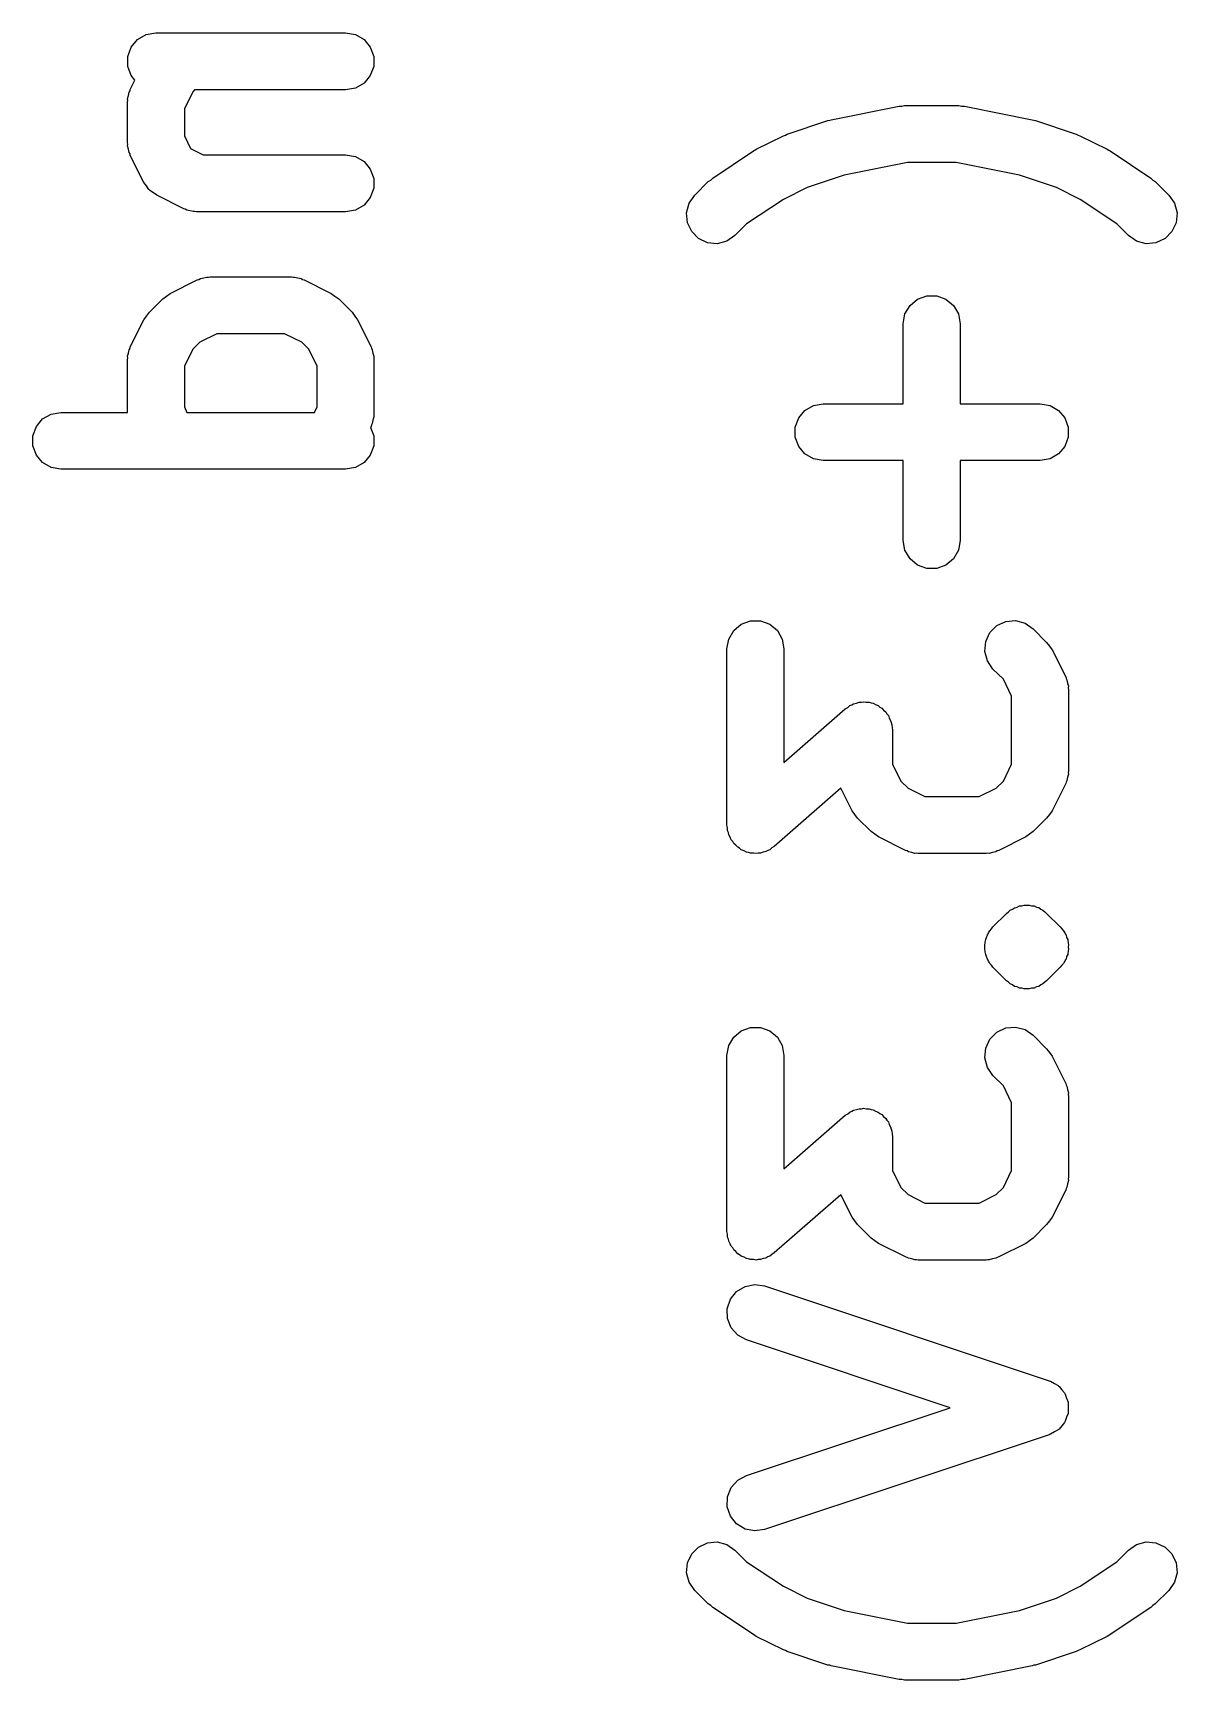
# Model space of a CAD drawing. Extents: x 91.3 to 189.8, y -113.5 to -60.4.
# Drawn here: x 141.16 to 145.18, y -73.4 to -67.61 of the extents above; entities that cross this region are included whole.
import ezdxf

# ---------------------------------------------------------------- set-up
doc = ezdxf.new("R2010")
doc.units = 0
doc.header["$MEASUREMENT"] = 0
doc.layers.add('BLACK', color=7, linetype='CONTINUOUS')

msp = doc.modelspace()

# ---------------------------------------------------------------- linework, layer by layer
at = {"layer": 'Black'}
for p, q in [((141.562, -67.6136), (141.596, -67.6076)), ((141.596, -67.6076), (142.262, -67.6076)), ((142.262, -67.6076), (142.297, -67.6136)), ((141.497, -67.6903), (141.509, -67.6576)), ((141.509, -67.6576), (141.531, -67.631)), ((141.531, -67.631), (141.562, -67.6136)), ((142.297, -67.6136), (142.327, -67.631)), ((142.327, -67.631), (142.349, -67.6576)), ((142.349, -67.6576), (142.361, -67.6903)), ((141.497, -67.725), (141.497, -67.6903)), ((141.509, -67.7576), (141.497, -67.725)), ((142.361, -67.725), (142.349, -67.7576)), ((142.361, -67.6903), (142.361, -67.725)), ((141.506, -67.8058), (141.522, -67.7735)), ((141.522, -67.7735), (141.509, -67.7576)), ((142.327, -67.7842), (142.297, -67.8016)), ((142.349, -67.7576), (142.327, -67.7842)), ((141.496, -67.839), (141.5, -67.8278)), ((141.497, -67.8448), (141.496, -67.839)), ((141.5, -67.8278), (141.502, -67.8163)), ((141.502, -67.8163), (141.505, -67.8113)), ((141.505, -67.8113), (141.506, -67.8058)), ((141.726, -67.8145), (141.696, -67.8741)), ((141.732, -67.8076), (141.726, -67.8145)), ((142.262, -67.8076), (141.732, -67.8076)), ((142.297, -67.8016), (142.262, -67.8076)), ((141.496, -67.8505), (141.497, -67.8448)), ((141.496, -67.9933), (141.496, -67.8505)), ((141.696, -67.8741), (141.696, -67.9697)), ((143.968, -67.9124), (144.207, -67.8648)), ((144.207, -67.8648), (144.216, -67.8646)), ((144.216, -67.8646), (144.226, -67.8629)), ((144.226, -67.8629), (144.417, -67.8629)), ((144.417, -67.8629), (144.426, -67.8646)), ((144.426, -67.8646), (144.436, -67.8648)), ((144.436, -67.8648), (144.674, -67.9124)), ((143.814, -67.9632), (143.956, -67.9156)), ((143.956, -67.9156), (143.963, -67.9147)), ((143.963, -67.9147), (143.968, -67.9124)), ((144.674, -67.9124), (144.68, -67.9147)), ((144.68, -67.9147), (144.686, -67.9156)), ((144.686, -67.9156), (144.829, -67.9632)), ((141.497, -67.999), (141.496, -67.9933)), ((141.496, -68.0048), (141.497, -67.999)), ((141.5, -68.016), (141.496, -68.0048)), ((141.502, -68.0275), (141.5, -68.016)), ((141.696, -67.9697), (141.718, -68.014)), ((141.718, -68.014), (141.762, -68.0362)), ((143.705, -68.0163), (143.801, -67.9687)), ((143.801, -67.9687), (143.807, -67.9666)), ((143.807, -67.9666), (143.814, -67.9632)), ((144.829, -67.9632), (144.836, -67.9666)), ((144.836, -67.9666), (144.842, -67.9687)), ((144.842, -67.9687), (144.938, -68.0163)), ((141.505, -68.0325), (141.502, -68.0275)), ((141.506, -68.0381), (141.505, -68.0325)), ((141.554, -68.1333), (141.506, -68.0381)), ((141.762, -68.0362), (142.262, -68.0362)), ((142.262, -68.0362), (142.297, -68.0422)), ((142.297, -68.0422), (142.327, -68.0596)), ((142.327, -68.0596), (142.349, -68.0862)), ((143.552, -68.1177), (143.695, -68.0225)), ((143.695, -68.0225), (143.7, -68.02)), ((143.7, -68.02), (143.705, -68.0163)), ((144.236, -68.0629), (144.014, -68.1073)), ((144.407, -68.0629), (144.236, -68.0629)), ((144.629, -68.1073), (144.407, -68.0629)), ((144.938, -68.0163), (144.943, -68.02)), ((144.943, -68.02), (144.948, -68.0225)), ((144.948, -68.0225), (145.091, -68.1177)), ((142.349, -68.0862), (142.361, -68.1188)), ((142.361, -68.1188), (142.361, -68.1536)), ((143.489, -68.1779), (143.536, -68.1302)), ((143.536, -68.1302), (143.545, -68.1246)), ((143.545, -68.1246), (143.552, -68.1177)), ((144.014, -68.1073), (143.884, -68.1507)), ((144.759, -68.1507), (144.629, -68.1073)), ((145.091, -68.1177), (145.098, -68.1246)), ((145.098, -68.1246), (145.106, -68.1302)), ((145.106, -68.1302), (145.154, -68.1779)), ((141.563, -68.1451), (141.554, -68.1333)), ((141.571, -68.1573), (141.563, -68.1451)), ((141.573, -68.159), (141.571, -68.1573)), ((141.575, -68.1612), (141.573, -68.159)), ((141.587, -68.1693), (141.575, -68.1612)), ((141.599, -68.178), (141.587, -68.1693)), ((141.694, -68.2256), (141.599, -68.178)), ((142.349, -68.1862), (142.327, -68.2128)), ((142.361, -68.1536), (142.349, -68.1862)), ((143.469, -68.2063), (143.489, -68.1779)), ((143.884, -68.1507), (143.8, -68.1924)), ((144.843, -68.1924), (144.759, -68.1507)), ((145.154, -68.1779), (145.174, -68.2063)), ((141.699, -68.2273), (141.694, -68.2256)), ((141.704, -68.2302), (141.699, -68.2273)), ((141.716, -68.2322), (141.704, -68.2302)), ((141.727, -68.2355), (141.716, -68.2322)), ((141.733, -68.2352), (141.727, -68.2355)), ((141.739, -68.2362), (141.733, -68.2352)), ((142.262, -68.2362), (141.739, -68.2362)), ((142.297, -68.2302), (142.262, -68.2362)), ((142.327, -68.2128), (142.297, -68.2302)), ((143.46, -68.2399), (143.469, -68.2063)), ((143.463, -68.2745), (143.46, -68.2399)), ((143.8, -68.1924), (143.671, -68.2787)), ((144.972, -68.2787), (144.843, -68.1924)), ((145.174, -68.2063), (145.183, -68.2399)), ((145.183, -68.2399), (145.18, -68.2745)), ((143.478, -68.3059), (143.463, -68.2745)), ((143.671, -68.2787), (143.63, -68.3193)), ((145.013, -68.3193), (144.972, -68.2787)), ((145.18, -68.2745), (145.165, -68.3059)), ((143.502, -68.3305), (143.478, -68.3059)), ((143.534, -68.3452), (143.502, -68.3305)), ((143.568, -68.3482), (143.534, -68.3452)), ((143.602, -68.3392), (143.568, -68.3482)), ((143.63, -68.3193), (143.602, -68.3392)), ((145.041, -68.3392), (145.013, -68.3193)), ((145.075, -68.3482), (145.041, -68.3392)), ((145.109, -68.3452), (145.075, -68.3482)), ((145.141, -68.3305), (145.109, -68.3452)), ((145.165, -68.3059), (145.141, -68.3305)), ((141.646, -68.5229), (141.741, -68.4753)), ((141.741, -68.4753), (141.747, -68.4737)), ((141.747, -68.4737), (141.752, -68.4708)), ((141.752, -68.4708), (141.764, -68.4688)), ((141.764, -68.4688), (141.775, -68.4654)), ((141.775, -68.4654), (141.781, -68.4658)), ((141.781, -68.4658), (141.786, -68.4648)), ((141.786, -68.4648), (142.072, -68.4648)), ((142.072, -68.4648), (142.078, -68.4658)), ((142.078, -68.4658), (142.083, -68.4654)), ((142.083, -68.4654), (142.095, -68.4688)), ((142.095, -68.4688), (142.106, -68.4708)), ((142.106, -68.4708), (142.111, -68.4737)), ((142.111, -68.4737), (142.117, -68.4753)), ((142.117, -68.4753), (142.212, -68.5229)), ((141.62, -68.5417), (141.633, -68.5325)), ((141.633, -68.5325), (141.646, -68.5229)), ((142.212, -68.5229), (142.225, -68.5325)), ((142.225, -68.5325), (142.238, -68.5417)), ((144.271, -68.5429), (144.304, -68.531)), ((144.304, -68.531), (144.339, -68.531)), ((144.339, -68.531), (144.371, -68.5429)), ((141.563, -68.6024), (141.573, -68.5893)), ((141.573, -68.5893), (141.62, -68.5417)), ((142.238, -68.5417), (142.285, -68.5893)), ((142.285, -68.5893), (142.295, -68.6024)), ((144.227, -68.5953), (144.245, -68.5652)), ((144.245, -68.5652), (144.271, -68.5429)), ((144.371, -68.5429), (144.398, -68.5652)), ((144.398, -68.5652), (144.415, -68.5953)), ((141.506, -68.7105), (141.554, -68.6153)), ((141.554, -68.6153), (141.563, -68.6024)), ((142.295, -68.6024), (142.304, -68.6153)), ((142.304, -68.6153), (142.352, -68.7105)), ((144.221, -68.6295), (144.227, -68.5953)), ((144.221, -68.9105), (144.221, -68.6295)), ((144.415, -68.5953), (144.421, -68.6295)), ((144.421, -68.6295), (144.421, -68.9105)), ((141.505, -68.716), (141.506, -68.7105)), ((141.75, -68.6946), (141.726, -68.7192)), ((141.81, -68.6648), (141.75, -68.6946)), ((142.048, -68.6648), (141.81, -68.6648)), ((142.108, -68.6946), (142.048, -68.6648)), ((142.133, -68.7192), (142.108, -68.6946)), ((142.352, -68.7105), (142.353, -68.716)), ((141.496, -68.7438), (141.5, -68.7326)), ((141.497, -68.7496), (141.496, -68.7438)), ((141.496, -68.7552), (141.497, -68.7496)), ((141.496, -68.941), (141.496, -68.7552)), ((141.5, -68.7326), (141.502, -68.721)), ((141.502, -68.721), (141.505, -68.716)), ((141.726, -68.7192), (141.696, -68.7788)), ((142.162, -68.7788), (142.133, -68.7192)), ((142.353, -68.716), (142.356, -68.721)), ((142.356, -68.721), (142.358, -68.7326)), ((142.358, -68.7326), (142.362, -68.7438)), ((142.362, -68.7438), (142.361, -68.7496)), ((142.361, -68.7496), (142.362, -68.7552)), ((142.362, -68.7552), (142.362, -68.9457)), ((141.696, -68.7788), (141.696, -68.9221)), ((142.162, -68.9221), (142.162, -68.7788)), ((141.228, -68.947), (141.262, -68.941)), ((141.262, -68.941), (141.496, -68.941)), ((141.696, -68.9221), (141.705, -68.941)), ((141.705, -68.941), (142.153, -68.941)), ((142.153, -68.941), (142.162, -68.9221)), ((143.854, -68.9605), (143.876, -68.9339)), ((143.876, -68.9339), (143.906, -68.9165)), ((143.906, -68.9165), (143.94, -68.9105)), ((143.94, -68.9105), (144.221, -68.9105)), ((144.421, -68.9105), (144.702, -68.9105)), ((144.702, -68.9105), (144.737, -68.9165)), ((144.737, -68.9165), (144.767, -68.9339)), ((144.767, -68.9339), (144.789, -68.9605)), ((141.164, -69.0236), (141.176, -68.991)), ((141.176, -68.991), (141.198, -68.9643)), ((141.198, -68.9643), (141.228, -68.947)), ((142.352, -68.9904), (142.35, -68.9939)), ((142.35, -68.9939), (142.361, -69.0236)), ((142.353, -68.9849), (142.352, -68.9904)), ((142.356, -68.9799), (142.353, -68.9849)), ((142.358, -68.9684), (142.356, -68.9799)), ((142.362, -68.9571), (142.358, -68.9684)), ((142.362, -68.9457), (142.361, -68.9514)), ((142.361, -68.9514), (142.362, -68.9571)), ((143.842, -68.9931), (143.854, -68.9605)), ((143.842, -69.0278), (143.842, -68.9931)), ((144.789, -68.9605), (144.801, -68.9931)), ((144.801, -68.9931), (144.801, -69.0278)), ((141.164, -69.0583), (141.164, -69.0236)), ((142.361, -69.0236), (142.361, -69.0583)), ((143.854, -69.0605), (143.842, -69.0278)), ((144.801, -69.0278), (144.789, -69.0605)), ((141.176, -69.091), (141.164, -69.0583)), ((141.198, -69.1176), (141.176, -69.091)), ((142.349, -69.091), (142.327, -69.1176)), ((142.361, -69.0583), (142.349, -69.091)), ((143.876, -69.0871), (143.854, -69.0605)), ((143.906, -69.1044), (143.876, -69.0871)), ((143.94, -69.1105), (143.906, -69.1044)), ((144.221, -69.1105), (143.94, -69.1105)), ((144.221, -69.3914), (144.221, -69.1105)), ((144.702, -69.1105), (144.421, -69.1105)), ((144.421, -69.1105), (144.421, -69.3914)), ((144.737, -69.1044), (144.702, -69.1105)), ((144.767, -69.0871), (144.737, -69.1044)), ((144.789, -69.0605), (144.767, -69.0871)), ((141.228, -69.1349), (141.198, -69.1176)), ((141.262, -69.141), (141.228, -69.1349)), ((142.262, -69.141), (141.262, -69.141)), ((142.297, -69.1349), (142.262, -69.141)), ((142.327, -69.1176), (142.297, -69.1349)), ((144.227, -69.4256), (144.221, -69.3914)), ((144.421, -69.3914), (144.415, -69.4256)), ((144.245, -69.4557), (144.227, -69.4256)), ((144.271, -69.478), (144.245, -69.4557)), ((144.398, -69.4557), (144.371, -69.478)), ((144.415, -69.4256), (144.398, -69.4557)), ((144.304, -69.4899), (144.271, -69.478)), ((144.339, -69.4899), (144.304, -69.4899)), ((144.371, -69.478), (144.339, -69.4899)), ((143.626, -69.7081), (143.652, -69.6858)), ((143.652, -69.6858), (143.685, -69.6739)), ((143.685, -69.6739), (143.72, -69.6739)), ((143.72, -69.6739), (143.752, -69.6858)), ((143.752, -69.6858), (143.779, -69.7081)), ((144.525, -69.715), (144.55, -69.6905)), ((144.55, -69.6905), (144.581, -69.6758)), ((144.581, -69.6758), (144.616, -69.6728)), ((144.616, -69.6728), (144.649, -69.6817)), ((144.649, -69.6817), (144.678, -69.7017)), ((143.602, -69.7724), (143.608, -69.7382)), ((143.608, -69.7382), (143.626, -69.7081)), ((143.779, -69.7081), (143.796, -69.7382)), ((143.796, -69.7382), (143.802, -69.7724)), ((144.508, -69.7811), (144.511, -69.7465)), ((144.511, -69.7465), (144.525, -69.715)), ((144.678, -69.7017), (144.725, -69.7493)), ((144.725, -69.7493), (144.735, -69.7624)), ((143.602, -70.3914), (143.602, -69.7724)), ((143.802, -69.7724), (143.802, -70.1711)), ((144.517, -69.8146), (144.508, -69.7811)), ((144.735, -69.7624), (144.744, -69.7753)), ((144.744, -69.7753), (144.792, -69.8705)), ((144.536, -69.8431), (144.517, -69.8146)), ((144.573, -69.8792), (144.536, -69.8431)), ((144.602, -69.9388), (144.573, -69.8792)), ((144.792, -69.8705), (144.793, -69.876)), ((144.793, -69.876), (144.796, -69.881)), ((144.796, -69.881), (144.798, -69.8926)), ((144.798, -69.8926), (144.802, -69.9038)), ((144.802, -69.9038), (144.801, -69.9096)), ((144.801, -69.9096), (144.802, -69.9152)), ((144.802, -69.9152), (144.802, -70.201)), ((143.802, -70.1711), (144.017, -69.9828)), ((144.017, -69.9828), (144.026, -69.9778)), ((144.026, -69.9778), (144.033, -69.9715)), ((144.033, -69.9715), (144.041, -69.9689)), ((144.041, -69.9689), (144.047, -69.9649)), ((144.047, -69.9649), (144.057, -69.963)), ((144.057, -69.963), (144.066, -69.9596)), ((144.066, -69.9596), (144.074, -69.9596)), ((144.074, -69.9596), (144.081, -69.9581)), ((144.081, -69.9581), (144.091, -69.9596)), ((144.091, -69.9596), (144.101, -69.9596)), ((144.101, -69.9596), (144.108, -69.9623)), ((144.108, -69.9623), (144.116, -69.9634)), ((144.116, -69.9634), (144.124, -69.9681)), ((144.124, -69.9681), (144.133, -69.9715)), ((144.133, -69.9715), (144.139, -69.9765)), ((144.139, -69.9765), (144.146, -69.9802)), ((144.146, -69.9802), (144.152, -69.9875)), ((144.602, -70.1773), (144.602, -69.9388)), ((144.152, -69.9875), (144.16, -69.9938)), ((144.16, -69.9938), (144.164, -70.0005)), ((144.164, -70.0005), (144.169, -70.0063)), ((144.169, -70.0063), (144.172, -70.0154)), ((144.172, -70.0154), (144.177, -70.0239)), ((144.177, -70.0239), (144.179, -70.0315)), ((144.179, -70.0315), (144.181, -70.0387)), ((144.181, -70.0387), (144.182, -70.0485)), ((144.182, -70.0485), (144.183, -70.0581)), ((144.183, -70.0581), (144.183, -70.1773)), ((144.183, -70.1773), (144.213, -70.237)), ((144.573, -70.237), (144.602, -70.1773)), ((144.802, -70.2124), (144.798, -70.2236)), ((144.802, -70.201), (144.801, -70.2066)), ((144.801, -70.2066), (144.802, -70.2124)), ((144.002, -70.2621), (143.768, -70.4667)), ((144.042, -70.3409), (144.002, -70.2621)), ((144.213, -70.237), (144.238, -70.2616)), ((144.238, -70.2616), (144.297, -70.2914)), ((144.488, -70.2914), (144.548, -70.2616)), ((144.548, -70.2616), (144.573, -70.237)), ((144.792, -70.2457), (144.744, -70.3409)), ((144.793, -70.2401), (144.792, -70.2457)), ((144.796, -70.2352), (144.793, -70.2401)), ((144.798, -70.2236), (144.796, -70.2352)), ((144.297, -70.2914), (144.488, -70.2914)), ((144.051, -70.3538), (144.042, -70.3409)), ((144.06, -70.3669), (144.051, -70.3538)), ((144.108, -70.4145), (144.06, -70.3669)), ((144.725, -70.3669), (144.678, -70.4145)), ((144.735, -70.3538), (144.725, -70.3669)), ((144.744, -70.3409), (144.735, -70.3538)), ((143.604, -70.4011), (143.602, -70.3914)), ((143.604, -70.4108), (143.604, -70.4011)), ((143.607, -70.418), (143.604, -70.4108)), ((143.608, -70.4256), (143.607, -70.418)), ((143.613, -70.4341), (143.608, -70.4256)), ((143.617, -70.4432), (143.613, -70.4341)), ((143.622, -70.449), (143.617, -70.4432)), ((144.121, -70.4237), (144.108, -70.4145)), ((144.134, -70.4333), (144.121, -70.4237)), ((144.229, -70.4809), (144.134, -70.4333)), ((144.652, -70.4333), (144.557, -70.4809)), ((144.665, -70.4237), (144.652, -70.4333)), ((144.678, -70.4145), (144.665, -70.4237)), ((143.626, -70.4557), (143.622, -70.449)), ((143.633, -70.462), (143.626, -70.4557)), ((143.64, -70.4693), (143.633, -70.462)), ((143.646, -70.4731), (143.64, -70.4693)), ((143.652, -70.478), (143.646, -70.4731)), ((143.662, -70.4814), (143.652, -70.478)), ((143.67, -70.4861), (143.662, -70.4814)), ((143.678, -70.4873), (143.67, -70.4861)), ((143.685, -70.4899), (143.678, -70.4873)), ((143.695, -70.4899), (143.685, -70.4899)), ((143.704, -70.4914), (143.695, -70.4899)), ((143.712, -70.4899), (143.704, -70.4914)), ((143.72, -70.4899), (143.712, -70.4899)), ((143.729, -70.4866), (143.72, -70.4899)), ((143.739, -70.4847), (143.729, -70.4866)), ((143.745, -70.4807), (143.739, -70.4847)), ((143.752, -70.478), (143.745, -70.4807)), ((143.76, -70.4717), (143.752, -70.478)), ((143.768, -70.4667), (143.76, -70.4717)), ((144.235, -70.4825), (144.229, -70.4809)), ((144.24, -70.4854), (144.235, -70.4825)), ((144.251, -70.4874), (144.24, -70.4854)), ((144.262, -70.4908), (144.251, -70.4874)), ((144.268, -70.4904), (144.262, -70.4908)), ((144.274, -70.4914), (144.268, -70.4904)), ((144.512, -70.4914), (144.274, -70.4914)), ((144.518, -70.4904), (144.512, -70.4914)), ((144.523, -70.4908), (144.518, -70.4904)), ((144.535, -70.4874), (144.523, -70.4908)), ((144.546, -70.4854), (144.535, -70.4874)), ((144.551, -70.4825), (144.546, -70.4854)), ((144.557, -70.4809), (144.551, -70.4825)), ((144.621, -70.6795), (144.629, -70.6758)), ((144.629, -70.6758), (144.638, -70.675)), ((144.638, -70.675), (144.646, -70.6728)), ((144.646, -70.6728), (144.655, -70.6735)), ((144.655, -70.6735), (144.663, -70.6728)), ((144.663, -70.6728), (144.672, -70.675)), ((144.672, -70.675), (144.681, -70.6758)), ((144.681, -70.6758), (144.689, -70.6795)), ((144.536, -70.7493), (144.584, -70.7017)), ((144.584, -70.7017), (144.591, -70.6967)), ((144.591, -70.6967), (144.597, -70.6905)), ((144.597, -70.6905), (144.605, -70.6868)), ((144.605, -70.6868), (144.612, -70.6818)), ((144.612, -70.6818), (144.621, -70.6795)), ((144.689, -70.6795), (144.697, -70.6817)), ((144.697, -70.6817), (144.704, -70.6868)), ((144.704, -70.6868), (144.712, -70.6905)), ((144.712, -70.6905), (144.718, -70.6966)), ((144.718, -70.6966), (144.725, -70.7017)), ((144.725, -70.7017), (144.773, -70.7493)), ((144.51, -70.7985), (144.511, -70.7941)), ((144.511, -70.7941), (144.514, -70.7862)), ((144.514, -70.7862), (144.517, -70.7777)), ((144.517, -70.7777), (144.519, -70.7741)), ((144.519, -70.7741), (144.521, -70.77)), ((144.521, -70.77), (144.523, -70.7666)), ((144.523, -70.7666), (144.525, -70.7626)), ((144.525, -70.7626), (144.531, -70.7565)), ((144.531, -70.7565), (144.536, -70.7493)), ((144.773, -70.7493), (144.778, -70.7565)), ((144.778, -70.7565), (144.784, -70.7626)), ((144.784, -70.7626), (144.786, -70.7666)), ((144.786, -70.7666), (144.789, -70.77)), ((144.789, -70.77), (144.79, -70.7741)), ((144.79, -70.7741), (144.793, -70.7777)), ((144.793, -70.7777), (144.795, -70.7862)), ((144.795, -70.7862), (144.799, -70.7941)), ((144.799, -70.7941), (144.799, -70.7985)), ((144.508, -70.8113), (144.509, -70.807)), ((144.508, -70.82), (144.508, -70.8113)), ((144.508, -70.8287), (144.508, -70.82)), ((144.509, -70.833), (144.508, -70.8287)), ((144.509, -70.8026), (144.51, -70.7985)), ((144.509, -70.807), (144.509, -70.8026)), ((144.509, -70.8374), (144.509, -70.833)), ((144.51, -70.8415), (144.509, -70.8374)), ((144.511, -70.8459), (144.51, -70.8415)), ((144.514, -70.8538), (144.511, -70.8459)), ((144.799, -70.8459), (144.795, -70.8538)), ((144.799, -70.7985), (144.801, -70.8026)), ((144.801, -70.8374), (144.799, -70.8415)), ((144.799, -70.8415), (144.799, -70.8459)), ((144.801, -70.8026), (144.801, -70.807)), ((144.801, -70.807), (144.802, -70.8113)), ((144.802, -70.8113), (144.801, -70.82)), ((144.801, -70.82), (144.802, -70.8287)), ((144.802, -70.8287), (144.801, -70.833)), ((144.801, -70.833), (144.801, -70.8374)), ((144.517, -70.8623), (144.514, -70.8538)), ((144.519, -70.8659), (144.517, -70.8623)), ((144.521, -70.87), (144.519, -70.8659)), ((144.523, -70.8734), (144.521, -70.87)), ((144.525, -70.8774), (144.523, -70.8734)), ((144.531, -70.8835), (144.525, -70.8774)), ((144.536, -70.8907), (144.531, -70.8835)), ((144.584, -70.9383), (144.536, -70.8907)), ((144.773, -70.8907), (144.725, -70.9383)), ((144.778, -70.8835), (144.773, -70.8907)), ((144.784, -70.8774), (144.778, -70.8835)), ((144.786, -70.8734), (144.784, -70.8774)), ((144.789, -70.87), (144.786, -70.8734)), ((144.79, -70.8659), (144.789, -70.87)), ((144.793, -70.8623), (144.79, -70.8659)), ((144.795, -70.8538), (144.793, -70.8623)), ((144.591, -70.9433), (144.584, -70.9383)), ((144.597, -70.9495), (144.591, -70.9433)), ((144.605, -70.9532), (144.597, -70.9495)), ((144.612, -70.9582), (144.605, -70.9532)), ((144.621, -70.9605), (144.612, -70.9582)), ((144.629, -70.9642), (144.621, -70.9605)), ((144.638, -70.965), (144.629, -70.9642)), ((144.646, -70.9672), (144.638, -70.965)), ((144.655, -70.9665), (144.646, -70.9672)), ((144.663, -70.9672), (144.655, -70.9665)), ((144.672, -70.965), (144.663, -70.9672)), ((144.681, -70.9642), (144.672, -70.965)), ((144.689, -70.9605), (144.681, -70.9642)), ((144.697, -70.9582), (144.689, -70.9605)), ((144.704, -70.9532), (144.697, -70.9582)), ((144.712, -70.9495), (144.704, -70.9532)), ((144.718, -70.9434), (144.712, -70.9495)), ((144.725, -70.9383), (144.718, -70.9434)), ((143.608, -71.1667), (143.626, -71.1367)), ((143.626, -71.1367), (143.652, -71.1143)), ((143.652, -71.1143), (143.685, -71.1025)), ((143.685, -71.1025), (143.72, -71.1025)), ((143.72, -71.1025), (143.752, -71.1143)), ((143.752, -71.1143), (143.779, -71.1367)), ((143.779, -71.1367), (143.796, -71.1667)), ((144.525, -71.1436), (144.55, -71.119)), ((144.55, -71.119), (144.581, -71.1044)), ((144.581, -71.1044), (144.616, -71.1013)), ((144.616, -71.1013), (144.649, -71.1103)), ((144.649, -71.1103), (144.678, -71.1302)), ((144.678, -71.1302), (144.725, -71.1779)), ((143.602, -71.201), (143.608, -71.1667)), ((143.796, -71.1667), (143.802, -71.201)), ((144.508, -71.2097), (144.511, -71.1751)), ((144.511, -71.1751), (144.525, -71.1436)), ((144.725, -71.1779), (144.735, -71.191)), ((144.735, -71.191), (144.744, -71.2039)), ((143.602, -71.82), (143.602, -71.201)), ((143.802, -71.201), (143.802, -71.5996)), ((144.517, -71.2432), (144.508, -71.2097)), ((144.536, -71.2717), (144.517, -71.2432)), ((144.744, -71.2039), (144.792, -71.2991)), ((144.573, -71.3078), (144.536, -71.2717)), ((144.602, -71.3674), (144.573, -71.3078)), ((144.792, -71.2991), (144.793, -71.3046)), ((144.793, -71.3046), (144.796, -71.3096)), ((144.796, -71.3096), (144.798, -71.3211)), ((144.602, -71.6059), (144.602, -71.3674)), ((144.798, -71.3211), (144.802, -71.3324)), ((144.802, -71.3324), (144.801, -71.3381)), ((144.801, -71.3381), (144.802, -71.3438)), ((144.802, -71.3438), (144.802, -71.6295)), ((143.802, -71.5996), (144.017, -71.4114)), ((144.017, -71.4114), (144.026, -71.4063)), ((144.026, -71.4063), (144.033, -71.4001)), ((144.033, -71.4001), (144.041, -71.3974)), ((144.041, -71.3974), (144.047, -71.3934)), ((144.047, -71.3934), (144.057, -71.3915)), ((144.057, -71.3915), (144.066, -71.3882)), ((144.066, -71.3882), (144.074, -71.3882)), ((144.074, -71.3882), (144.081, -71.3867)), ((144.081, -71.3867), (144.091, -71.3882)), ((144.091, -71.3882), (144.101, -71.3882)), ((144.101, -71.3882), (144.108, -71.3908)), ((144.108, -71.3908), (144.116, -71.392)), ((144.116, -71.392), (144.124, -71.3967)), ((144.124, -71.3967), (144.133, -71.4001)), ((144.133, -71.4001), (144.139, -71.405)), ((144.139, -71.405), (144.146, -71.4087)), ((144.146, -71.4087), (144.152, -71.4161)), ((144.152, -71.4161), (144.16, -71.4224)), ((144.16, -71.4224), (144.164, -71.4291)), ((144.164, -71.4291), (144.169, -71.4349)), ((144.169, -71.4349), (144.172, -71.444)), ((144.172, -71.444), (144.177, -71.4525)), ((144.177, -71.4525), (144.179, -71.4601)), ((144.179, -71.4601), (144.181, -71.4673)), ((144.181, -71.4673), (144.182, -71.477)), ((144.182, -71.477), (144.183, -71.4867)), ((144.183, -71.4867), (144.183, -71.6059)), ((144.183, -71.6059), (144.213, -71.6655)), ((144.573, -71.6655), (144.602, -71.6059)), ((144.798, -71.6522), (144.796, -71.6637)), ((144.802, -71.641), (144.798, -71.6522)), ((144.802, -71.6295), (144.801, -71.6352)), ((144.801, -71.6352), (144.802, -71.641)), ((144.002, -71.6906), (143.768, -71.8953)), ((144.042, -71.7695), (144.002, -71.6906)), ((144.213, -71.6655), (144.238, -71.6902)), ((144.238, -71.6902), (144.297, -71.72)), ((144.297, -71.72), (144.488, -71.72)), ((144.488, -71.72), (144.548, -71.6902)), ((144.548, -71.6902), (144.573, -71.6655)), ((144.792, -71.6742), (144.744, -71.7695)), ((144.793, -71.6687), (144.792, -71.6742)), ((144.796, -71.6637), (144.793, -71.6687)), ((144.051, -71.7823), (144.042, -71.7695)), ((144.744, -71.7695), (144.735, -71.7824)), ((143.604, -71.8296), (143.602, -71.82)), ((143.604, -71.8394), (143.604, -71.8296)), ((144.06, -71.7955), (144.051, -71.7823)), ((144.108, -71.8431), (144.06, -71.7955)), ((144.725, -71.7955), (144.678, -71.8431)), ((144.735, -71.7824), (144.725, -71.7955)), ((143.607, -71.8466), (143.604, -71.8394)), ((143.608, -71.8542), (143.607, -71.8466)), ((143.613, -71.8627), (143.608, -71.8542)), ((143.617, -71.8718), (143.613, -71.8627)), ((143.622, -71.8776), (143.617, -71.8718)), ((143.626, -71.8843), (143.622, -71.8776)), ((143.633, -71.8906), (143.626, -71.8843)), ((143.64, -71.8979), (143.633, -71.8906)), ((144.121, -71.8523), (144.108, -71.8431)), ((144.134, -71.8618), (144.121, -71.8523)), ((144.229, -71.9094), (144.134, -71.8618)), ((144.652, -71.8618), (144.557, -71.9094)), ((144.665, -71.8523), (144.652, -71.8618)), ((144.678, -71.8431), (144.665, -71.8523)), ((143.646, -71.9016), (143.64, -71.8979)), ((143.652, -71.9066), (143.646, -71.9016)), ((143.662, -71.9099), (143.652, -71.9066)), ((143.67, -71.9147), (143.662, -71.9099)), ((143.678, -71.9158), (143.67, -71.9147)), ((143.685, -71.9185), (143.678, -71.9158)), ((143.695, -71.9185), (143.685, -71.9185)), ((143.704, -71.92), (143.695, -71.9185)), ((143.712, -71.9185), (143.704, -71.92)), ((143.72, -71.9185), (143.712, -71.9185)), ((143.729, -71.9151), (143.72, -71.9185)), ((143.739, -71.9132), (143.729, -71.9151)), ((143.745, -71.9092), (143.739, -71.9132)), ((143.752, -71.9066), (143.745, -71.9092)), ((143.76, -71.9003), (143.752, -71.9066)), ((143.768, -71.8953), (143.76, -71.9003)), ((144.235, -71.9111), (144.229, -71.9094)), ((144.24, -71.914), (144.235, -71.9111)), ((144.251, -71.916), (144.24, -71.914)), ((144.262, -71.9193), (144.251, -71.916)), ((144.268, -71.919), (144.262, -71.9193)), ((144.274, -71.92), (144.268, -71.919)), ((144.512, -71.92), (144.274, -71.92)), ((144.518, -71.919), (144.512, -71.92)), ((144.523, -71.9193), (144.518, -71.919)), ((144.535, -71.916), (144.523, -71.9193)), ((144.546, -71.914), (144.535, -71.916)), ((144.551, -71.9111), (144.546, -71.914)), ((144.557, -71.9094), (144.551, -71.9111)), ((143.666, -72.0127), (143.7, -72.0058)), ((143.7, -72.0058), (143.734, -72.0108)), ((143.603, -72.091), (143.614, -72.0581)), ((143.614, -72.0581), (143.636, -72.0309)), ((143.636, -72.0309), (143.666, -72.0127)), ((143.734, -72.0108), (144.734, -72.3442)), ((143.604, -72.1258), (143.603, -72.091)), ((143.617, -72.1581), (143.604, -72.1258)), ((143.64, -72.184), (143.617, -72.1581)), ((143.671, -72.2006), (143.64, -72.184)), ((144.386, -72.439), (143.671, -72.2006)), ((144.734, -72.3442), (144.736, -72.3455)), ((144.736, -72.3455), (144.739, -72.346)), ((144.739, -72.346), (144.752, -72.3537)), ((144.752, -72.3537), (144.765, -72.3607)), ((144.765, -72.3607), (144.766, -72.3628)), ((144.766, -72.3628), (144.769, -72.3642)), ((144.769, -72.3642), (144.778, -72.3757)), ((144.778, -72.3757), (144.788, -72.3867)), ((144.788, -72.3867), (144.789, -72.3893)), ((144.789, -72.3893), (144.79, -72.3914)), ((144.79, -72.3914), (144.795, -72.4054)), ((144.795, -72.4054), (144.8, -72.419)), ((143.671, -72.6775), (144.386, -72.439)), ((144.795, -72.4727), (144.79, -72.4867)), ((144.8, -72.4591), (144.795, -72.4727)), ((144.8, -72.419), (144.8, -72.4218)), ((144.8, -72.4218), (144.801, -72.4244)), ((144.801, -72.4537), (144.8, -72.4563)), ((144.8, -72.4563), (144.8, -72.4591)), ((144.801, -72.4244), (144.801, -72.4391)), ((144.801, -72.4391), (144.801, -72.4537)), ((144.752, -72.5244), (144.739, -72.532)), ((144.765, -72.5174), (144.752, -72.5244)), ((144.766, -72.5153), (144.765, -72.5174)), ((144.769, -72.5139), (144.766, -72.5153)), ((144.778, -72.5024), (144.769, -72.5139)), ((144.788, -72.4914), (144.778, -72.5024)), ((144.789, -72.4888), (144.788, -72.4914)), ((144.79, -72.4867), (144.789, -72.4888)), ((144.734, -72.5339), (143.734, -72.8672)), ((144.736, -72.5326), (144.734, -72.5339)), ((144.739, -72.532), (144.736, -72.5326)), ((143.617, -72.72), (143.64, -72.694)), ((143.64, -72.694), (143.671, -72.6775)), ((143.603, -72.787), (143.604, -72.7523)), ((143.604, -72.7523), (143.617, -72.72)), ((143.614, -72.82), (143.603, -72.787)), ((143.636, -72.8472), (143.614, -72.82)), ((143.666, -72.8654), (143.636, -72.8472)), ((143.7, -72.8723), (143.666, -72.8654)), ((143.734, -72.8672), (143.7, -72.8723)), ((143.478, -72.9531), (143.502, -72.9286)), ((143.502, -72.9286), (143.534, -72.9139)), ((143.534, -72.9139), (143.568, -72.9109)), ((143.568, -72.9109), (143.602, -72.9198)), ((143.602, -72.9198), (143.63, -72.9398)), ((145.013, -72.9398), (145.041, -72.9198)), ((145.041, -72.9198), (145.075, -72.9109)), ((145.075, -72.9109), (145.109, -72.9139)), ((145.109, -72.9139), (145.141, -72.9286)), ((145.141, -72.9286), (145.165, -72.9531)), ((143.46, -73.0192), (143.463, -72.9846)), ((143.463, -72.9846), (143.478, -72.9531)), ((143.63, -72.9398), (143.671, -72.9804)), ((143.671, -72.9804), (143.8, -73.0667)), ((144.843, -73.0667), (144.972, -72.9804)), ((144.972, -72.9804), (145.013, -72.9398)), ((145.165, -72.9531), (145.18, -72.9846)), ((145.18, -72.9846), (145.183, -73.0192)), ((143.469, -73.0527), (143.46, -73.0192)), ((145.183, -73.0192), (145.174, -73.0527)), ((143.489, -73.0812), (143.469, -73.0527)), ((143.536, -73.1288), (143.489, -73.0812)), ((143.8, -73.0667), (143.884, -73.1083)), ((143.884, -73.1083), (144.014, -73.1517)), ((144.629, -73.1517), (144.759, -73.1083)), ((144.759, -73.1083), (144.843, -73.0667)), ((145.154, -73.0812), (145.106, -73.1288)), ((145.174, -73.0527), (145.154, -73.0812)), ((143.545, -73.1345), (143.536, -73.1288)), ((143.552, -73.1413), (143.545, -73.1345)), ((143.695, -73.2365), (143.552, -73.1413)), ((144.014, -73.1517), (144.236, -73.1962)), ((144.407, -73.1962), (144.629, -73.1517)), ((145.091, -73.1413), (144.948, -73.2365)), ((145.098, -73.1345), (145.091, -73.1413)), ((145.106, -73.1288), (145.098, -73.1345)), ((144.236, -73.1962), (144.407, -73.1962)), ((143.7, -73.2391), (143.695, -73.2365)), ((143.705, -73.2428), (143.7, -73.2391)), ((143.801, -73.2904), (143.705, -73.2428)), ((144.938, -73.2428), (144.842, -73.2904)), ((144.943, -73.2391), (144.938, -73.2428)), ((144.948, -73.2365), (144.943, -73.2391)), ((143.807, -73.2924), (143.801, -73.2904)), ((143.814, -73.2958), (143.807, -73.2924)), ((143.956, -73.3434), (143.814, -73.2958)), ((144.829, -73.2958), (144.686, -73.3434)), ((144.836, -73.2924), (144.829, -73.2958)), ((144.842, -73.2904), (144.836, -73.2924)), ((143.963, -73.3444), (143.956, -73.3434)), ((143.968, -73.3466), (143.963, -73.3444)), ((144.207, -73.3942), (143.968, -73.3466)), ((144.216, -73.3945), (144.207, -73.3942)), ((144.226, -73.3962), (144.216, -73.3945)), ((144.417, -73.3962), (144.226, -73.3962)), ((144.426, -73.3945), (144.417, -73.3962)), ((144.436, -73.3942), (144.426, -73.3945)), ((144.674, -73.3466), (144.436, -73.3942)), ((144.68, -73.3444), (144.674, -73.3466)), ((144.686, -73.3434), (144.68, -73.3444))]:
    msp.add_line(p, q, dxfattribs=at)

doc.saveas('drawing.dxf')
